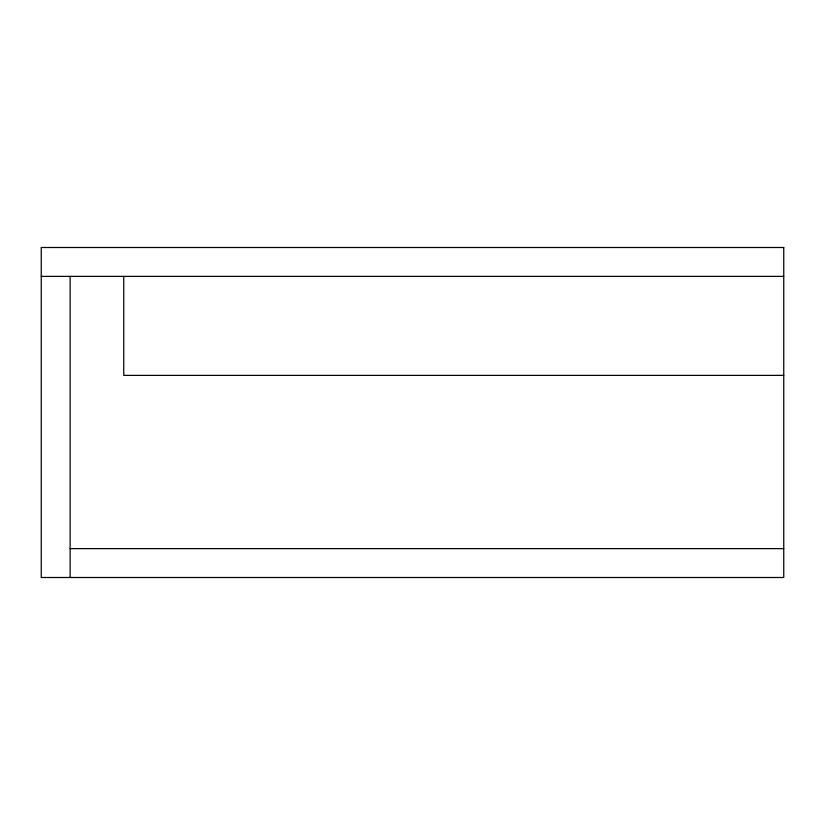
<?xml version="1.0" encoding="UTF-8"?>
<svg xmlns="http://www.w3.org/2000/svg" width="825" height="825" viewBox="0 0 825 825"><rect width="100%" height="100%" fill="white"/><g stroke="black" fill="none" stroke-linecap="round" stroke-linejoin="round"><path stroke-width="1.24" d="M41.25 276.375L783.75 276.375M783.75 375.375L123.75 375.375L123.75 276.375M70.125 548.625L783.75 548.625M70.125 276.375L70.125 577.5M783.75 247.5L41.25 247.5L41.25 577.5L783.75 577.5L783.75 247.5"/></g></svg>
